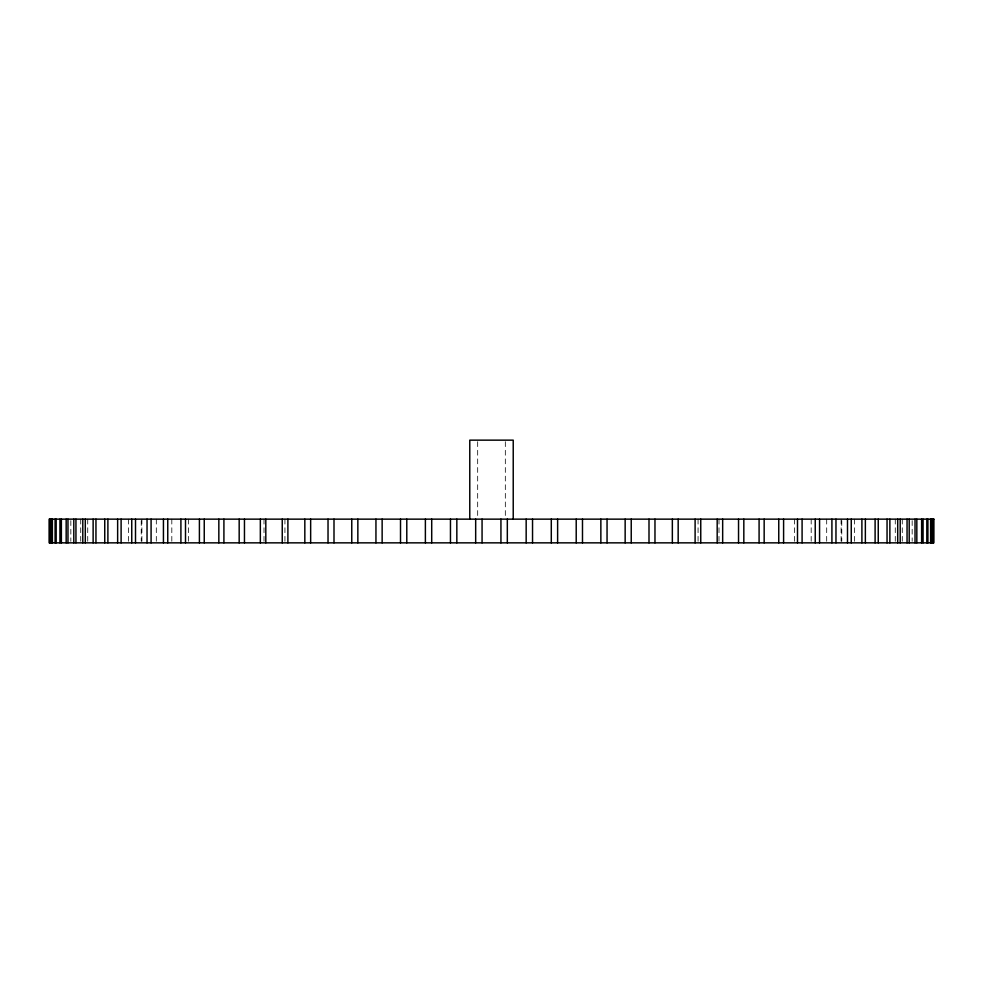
<?xml version="1.0" encoding="UTF-8"?>
<svg xmlns="http://www.w3.org/2000/svg" width="983" height="983" viewBox="0 0 983 983"><rect width="100%" height="100%" fill="white"/><g stroke="black" fill="none" stroke-linecap="round" stroke-linejoin="round"><path stroke-width="0.74" stroke-dasharray="4.92 3.69" d="M912.163 520.634L912.163 541.363M902.271 519.147L902.271 541.363M895.267 519.147L895.267 541.363M854.374 519.147L854.374 541.363M841.767 520.634L841.767 541.363M841.104 519.147L841.104 541.363M826.691 519.147L826.691 541.363M811.184 519.147L811.184 541.363M794.633 519.147L794.633 541.363M718.991 519.147L718.991 541.363M698.065 519.147L698.065 541.363M505.323 441.686L505.323 516.788M477.677 441.686L477.677 516.788M284.935 519.147L284.935 541.363M264.009 519.147L264.009 541.363M188.367 519.147L188.367 541.363M171.816 519.147L171.816 541.363M156.309 519.147L156.309 541.363M141.896 519.147L141.896 541.363M141.233 520.634L141.233 541.363M128.626 519.147L128.626 541.363M87.733 519.147L87.733 541.363M80.729 519.147L80.729 541.363M70.837 520.634L70.837 541.363"/><path stroke-width="1.47" d="M933.309 519.147L933.309 542.849M932.941 519.147L932.941 542.849M931.331 519.147L931.331 542.849M930.606 519.147L930.606 542.849M927.915 519.147L927.915 542.849M926.822 519.147L926.822 542.849M923.074 519.147L923.074 542.849M921.624 519.147L921.624 542.849M916.832 519.147L916.832 542.849M915.026 519.147L915.026 542.849M909.201 519.147L909.201 542.849M907.051 519.147L907.051 542.849M900.207 519.147L900.207 542.849M897.712 519.147L897.712 542.849M889.873 519.147L889.873 542.849M887.047 519.147L887.047 542.849M878.249 519.147L878.249 542.849M875.103 519.147L875.103 542.849M865.359 519.147L865.359 542.849M861.894 519.147L861.894 542.849M851.253 519.147L851.253 542.849M847.493 519.147L847.493 542.849M835.968 519.147L835.968 542.849M831.913 519.147L831.913 542.849M819.564 519.147L819.564 542.849M815.239 519.147L815.239 542.849M802.091 519.147L802.091 542.849M797.496 519.147L797.496 542.849M783.598 519.147L783.598 542.849M778.757 519.147L778.757 542.849M764.16 519.147L764.16 542.849M759.085 519.147L759.085 542.849M743.824 519.147L743.824 542.849M738.54 519.147L738.54 542.849M722.665 519.147L722.665 542.849M717.185 519.147L717.185 542.849M700.756 519.147L700.756 542.849M695.104 519.147L695.104 542.849M678.172 519.147L678.172 542.849M672.347 519.147L672.347 542.849M654.973 519.147L654.973 542.849M649.001 519.147L649.001 542.849M631.233 519.147L631.233 542.849M625.151 519.147L625.151 542.849M607.052 519.147L607.052 542.849M600.859 519.147L600.859 542.849M582.489 519.147L582.489 542.849M576.21 519.147L576.21 542.849M557.619 519.147L557.619 542.849M551.291 519.147L551.291 542.849M532.54 519.147L532.54 542.849M526.163 519.147L526.163 542.849M513.224 519.147L513.224 440.151L469.776 440.151L469.776 519.147M507.326 519.147L507.326 542.849M500.937 519.147L500.937 542.849M482.063 519.147L482.063 542.849M475.674 519.147L475.674 542.849M456.837 519.147L456.837 542.849M450.46 519.147L450.46 542.849M431.709 519.147L431.709 542.849M425.381 519.147L425.381 542.849M406.79 519.147L406.79 542.849M400.511 519.147L400.511 542.849M382.141 519.147L382.141 542.849M375.948 519.147L375.948 542.849M357.849 519.147L357.849 542.849M351.767 519.147L351.767 542.849M333.999 519.147L333.999 542.849M328.027 519.147L328.027 542.849M310.653 519.147L310.653 542.849M304.828 519.147L304.828 542.849M287.896 519.147L287.896 542.849M282.244 519.147L282.244 542.849M265.815 519.147L265.815 542.849M260.335 519.147L260.335 542.849M244.46 519.147L244.46 542.849M239.176 519.147L239.176 542.849M223.915 519.147L223.915 542.849M218.84 519.147L218.84 542.849M204.243 519.147L204.243 542.849M199.402 519.147L199.402 542.849M185.504 519.147L185.504 542.849M180.909 519.147L180.909 542.849M167.761 519.147L167.761 542.849M163.436 519.147L163.436 542.849M151.087 519.147L151.087 542.849M147.032 519.147L147.032 542.849M135.507 519.147L135.507 542.849M131.747 519.147L131.747 542.849M121.106 519.147L121.106 542.849M117.641 519.147L117.641 542.849M107.897 519.147L107.897 542.849M104.751 519.147L104.751 542.849M95.953 519.147L95.953 542.849M93.127 519.147L93.127 542.849M85.288 519.147L85.288 542.849M82.793 519.147L82.793 542.849M75.949 519.147L75.949 542.849M73.799 519.147L73.799 542.849M67.974 519.147L67.974 542.849M66.168 519.147L66.168 542.849M61.376 519.147L61.376 542.849M59.926 519.147L59.926 542.849M56.178 519.147L56.178 542.849M55.085 519.147L55.085 542.849M52.394 519.147L52.394 542.849M51.669 519.147L51.669 542.849M50.059 519.147L50.059 542.849M49.691 519.147L49.691 542.849M933.85 519.147L49.15 519.147L49.15 542.849L933.85 542.849L933.85 519.147"/></g></svg>
